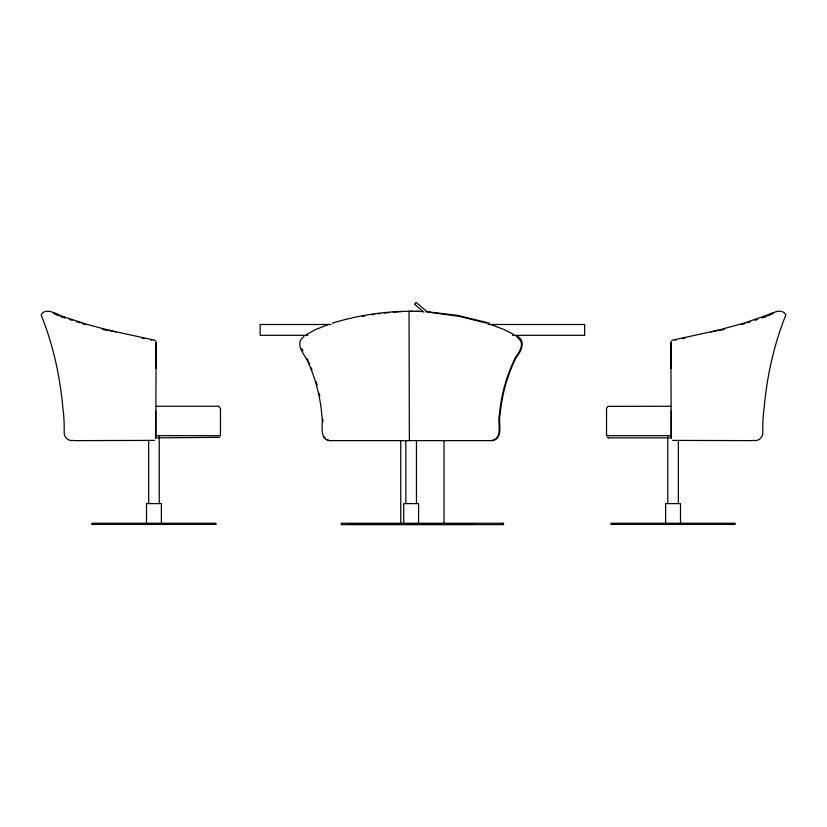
<?xml version="1.0" encoding="UTF-8"?>
<svg xmlns="http://www.w3.org/2000/svg" width="827" height="827" viewBox="0 0 827 827"><rect width="100%" height="100%" fill="white"/><g stroke="black" fill="none" stroke-linecap="round" stroke-linejoin="round"><path stroke-width="1.24" d="M409.448 440.357L409.303 429.265A159.053 2.378 90 0 0 409.282 406.977L409.045 311.365L419.423 311.303M412.88 311.262L412.88 311.262C385.64 311.086 358.329 315.128 332.309 323.181M671.204 341.169L672.744 340.093L717.619 330.355L711.024 331.927M303.964 336.506C293.296 344.404 306.093 355.734 308.905 364.097C316.886 382.291 321.445 401.963 322.272 421.822C322.003 428.479 320.7 440.998 330.8 440.626M770.743 314.632L771.612 313.888M219.672 437.338L157.492 437.855M772.201 313.619C775.664 310.745 783.159 309.774 785.557 314.394A2.626 2.626 0 0 1 785.598 315.625C773.927 344.766 767.094 375.747 764.22 406.977A159.053 159.032 -90 0 0 762.804 429.265L762.804 432.903A7.712 7.712 0 0 1 753.087 440.357M771.25 313.888L770.195 314.632L773.173 313.247M772.346 313.102L768.107 315.625M306.61 334.459L315.707 329.508L327.978 324.68M770.578 314.58L773.09 313.061M771.281 313.764L769.844 314.58L772.532 313.061M771.064 313.815L769.224 314.642L772.418 313.247L743.886 323.181L716.988 330.511L717.619 330.355M675.339 340.279L676.135 340.052M154.422 440.398L74.74 440.626M764.169 317.051L766.97 315.914M767.787 315.583L769.42 314.932M762.122 317.847L765.482 316.586L762.277 317.785M762.711 317.051L763.993 316.586M747.257 322.809L750.627 321.693M670.501 406.253L607.948 406.367L606.542 408.435L606.542 435.674L671.503 435.674M754.834 320.338L757.749 319.387M741.343 324.68L744.931 323.553M719.769 330.511L724.349 329.353M682.688 338.708L684.859 338.253M362.381 316.431L364.738 315.976M371.902 314.746L374.331 314.374M378.053 313.846L380.534 313.495M491.135 440.626C503.726 439.044 497.11 422.483 499.456 414.389C501.203 394.593 506.682 375.148 515.51 357.347C521.041 349.914 525.248 342.13 516.069 336.134M384.328 313.071L389.434 312.523M393.29 312.12L401.963 311.51M330.965 324.494L260.143 324.494L260.143 335.317L307.789 335.317M488.075 324.494L584.648 324.494L584.648 335.317L512.533 335.317M156.499 406.253L218.586 406.253M155.497 435.674L220.458 435.674L220.458 408.435L218.555 406.253M608.414 437.855L669.508 437.855M330.107 440.626L491.838 440.626C504.418 439.044 497.813 422.483 500.149 414.389C501.906 394.593 507.375 375.148 516.203 357.347C521.072 351.609 525.858 341.944 517.981 336.506M752.26 440.626L672.578 440.398M91.756 523.253L216.136 523.253M610.864 523.253L735.244 523.253M91.756 524.442L216.136 524.442M348.963 524.442L473.995 524.442M610.864 524.442L735.244 524.442M415.619 311.303L422.163 311.624M425.957 311.624L457.197 315.314L489.636 323.181M428.655 312.12L459.564 316.431L486.772 323.181M150.865 340.052L151.661 340.279M608.445 437.855L607.328 437.338M142.141 338.253L144.311 338.708M115.976 331.927L109.381 330.355L154.256 340.093L155.796 341.169M109.381 330.355L110.012 330.511L88.024 324.68L63.007 316.586M102.651 329.353L107.231 330.511M82.069 323.553L85.657 324.68M69.251 319.387L72.166 320.338M76.373 321.693L79.743 322.809M491.248 324.68L503.994 329.508L513.629 334.459M64.723 317.785L61.518 316.586L64.878 317.847M64.289 317.051L54.582 313.247L57.776 314.642L55.936 313.815M57.58 314.932L59.213 315.583M60.03 315.914L62.831 317.051M326.944 439.592L328.805 440.357M53.827 313.247L56.856 314.642L54.654 313.102M58.893 315.625L55.75 313.888M54.468 313.061L57.156 314.58L55.719 313.764M53.91 313.061L56.422 314.58M54.799 313.619C51.336 310.745 43.841 309.774 41.443 314.394A2.626 2.626 0 0 0 41.402 315.625C53.073 344.766 59.906 375.747 62.78 406.977A159.053 159.032 90 0 1 64.196 429.265L64.196 432.903A7.712 7.712 0 0 0 73.913 440.357M427.456 311.975L416.084 302.393L414.513 304.253L423.993 312.234M55.388 313.888L56.257 314.632M519.614 339.587L518.074 337.861M324.122 436.77L325.352 438.362M301.772 348.746L302.961 350.762M306.962 358.473L309.598 364.097M311.024 367.539L311.965 369.834M316.048 381.557L317.144 385.113M319.243 393.549L319.749 395.978M322.809 419.341L322.964 421.822M680.497 523.253L680.497 503.591L665.621 503.591L665.621 523.253M678.357 440.553L678.357 503.591M667.761 436.687L667.761 503.591M444.027 440.657L444.027 523.253M418.586 523.253L418.586 503.591L403.721 503.591L403.721 523.253M416.457 440.553L416.457 503.591M405.85 440.553L405.85 503.591M400.764 440.657L400.764 523.253M161.379 523.253L161.379 503.591L146.503 503.591L146.503 523.253M159.239 436.687L159.239 503.591M148.643 440.553L148.643 503.591M155.724 410.916A156.872 2.347 -90 0 0 155.714 429.285L155.796 438.455L155.879 429.254A161.162 2.409 90 0 1 156.179 349.718L156.148 342.202L156.065 345.531A156.872 2.347 -90 0 0 155.889 368.335M671.111 368.335A156.872 2.347 -90 0 0 670.935 345.521L670.852 342.202L670.821 349.718A161.162 2.409 -90 0 1 671.121 429.254L671.204 438.455L671.286 429.285A156.872 2.347 -90 0 0 671.276 410.916M503.519 523.253L341.272 523.253L341.272 524.607L503.519 524.607L503.519 523.253"/></g></svg>
